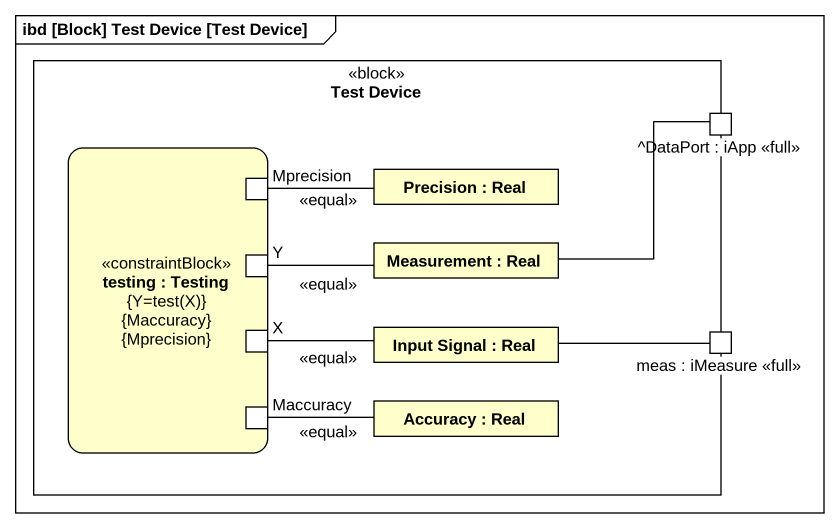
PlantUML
@startuml
mainframe ibd [Block] Test Device [Test Device]
rectangle "Test Device" as Test_Device <<block>> {
  rectangle "testing : Testing\n{Y=test(X)}\n{Maccuracy}\n{Mprecision}" as testing <<constraintBlock>> {
    port Mprecision
    port Y
    port "X" as X_
    port Maccuracy
  }
  port "^DataPort : iApp <<full>>" as DataPort_iApp_full
  rectangle "Precision : Real" as Precision
  rectangle "Measurement : Real" as Measurement
  rectangle "Input Signal : Real" as Input_Signal
  port "meas : iMeasure <<full>>" as meas_iMeasure_full
  rectangle "Accuracy : Real" as Accuracy
}
DataPort_iApp_full -left- Measurement
Mprecision -right- Precision : <<equal>>
Y -right- Measurement : <<equal>>
X_ -right- Input_Signal : <<equal>>
meas_iMeasure_full -left- Input_Signal
Maccuracy -right- Accuracy : <<equal>>
@enduml
